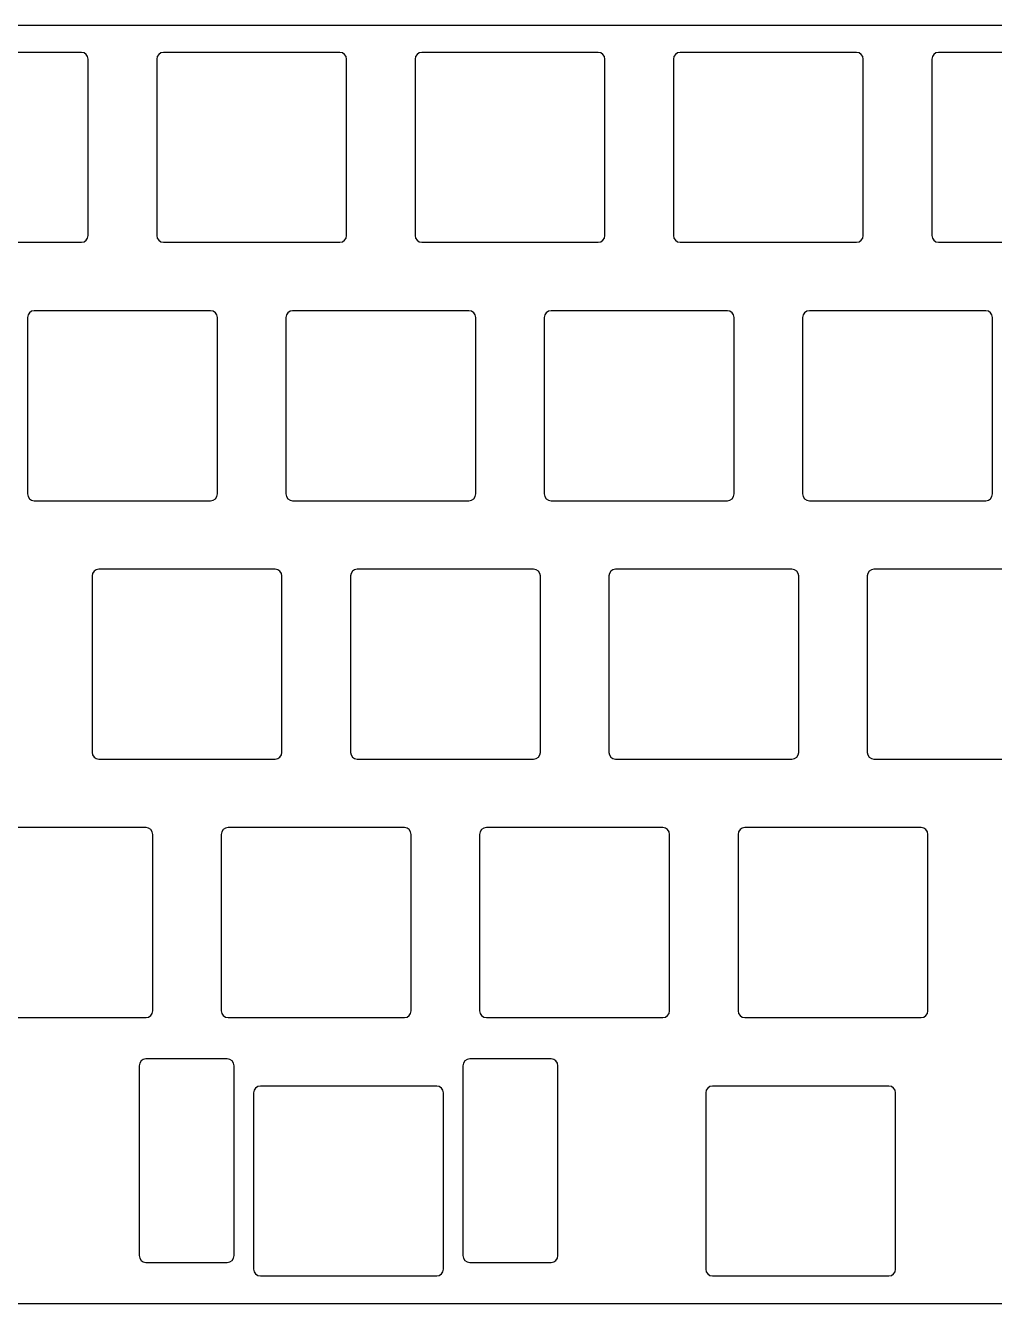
# Model space of a CAD drawing. Header units: millimetres. Extents: x 0 to 285, y -94 to 0.
# Drawn here: x 144.7 to 216.1, y -94.2 to 0 of the extents above; entities that cross this region are included whole.
import ezdxf

# ---------------------------------------------------------------- set-up
doc = ezdxf.new("R2010")
doc.units = ezdxf.units.MM
doc.layers.add('Body', color=7, linetype='CONTINUOUS')

msp = doc.modelspace()

# ---------------------------------------------------------------- linework, layer by layer
at = {"layer": 'Body'}
for p, q in [((283.7, 0), (1, 0)), ((283.7, 0, 1.5), (1, 0, 1.5)), ((283.7, 0), (1, 0)), ((283.7, 0, 1.5), (1, 0, 1.5)), ((148.825, -1.975), (135.825, -1.975)), ((148.825, -1.975, 1.5), (135.825, -1.975, 1.5)), ((148.825, -1.975, 1.5), (135.825, -1.975, 1.5)), ((148.825, -1.975), (135.825, -1.975)), ((148.825, -1.975, 1.5), (148.825, -1.975)), ((148.825, -1.975, 1.5), (148.825, -1.975)), ((149.325, -15.475), (149.325, -2.475)), ((149.325, -15.475, 1.5), (149.325, -2.475, 1.5)), ((149.325, -2.475, 1.5), (149.325, -2.475)), ((149.325, -15.475, 1.5), (149.325, -2.475, 1.5)), ((149.325, -2.475, 1.5), (149.325, -2.475)), ((149.325, -15.475), (149.325, -2.475)), ((154.375, -2.475), (154.375, -15.475)), ((154.375, -2.475, 1.5), (154.375, -15.475, 1.5)), ((154.375, -2.475, 1.5), (154.375, -15.475, 1.5)), ((154.375, -2.475), (154.375, -15.475)), ((154.375, -2.475, 1.5), (154.375, -2.475)), ((154.375, -2.475, 1.5), (154.375, -2.475)), ((167.875, -1.975), (154.875, -1.975)), ((167.875, -1.975, 1.5), (154.875, -1.975, 1.5)), ((154.875, -1.975, 1.5), (154.875, -1.975)), ((167.875, -1.975, 1.5), (154.875, -1.975, 1.5)), ((154.875, -1.975, 1.5), (154.875, -1.975)), ((167.875, -1.975), (154.875, -1.975)), ((167.875, -1.975, 1.5), (167.875, -1.975)), ((167.875, -1.975, 1.5), (167.875, -1.975)), ((168.375, -15.475), (168.375, -2.475)), ((168.375, -15.475, 1.5), (168.375, -2.475, 1.5)), ((168.375, -2.475, 1.5), (168.375, -2.475)), ((168.375, -15.475, 1.5), (168.375, -2.475, 1.5)), ((168.375, -2.475, 1.5), (168.375, -2.475)), ((168.375, -15.475), (168.375, -2.475)), ((173.425, -2.475), (173.425, -15.475)), ((173.425, -2.475, 1.5), (173.425, -15.475, 1.5)), ((173.425, -2.475, 1.5), (173.425, -15.475, 1.5)), ((173.425, -2.475), (173.425, -15.475)), ((173.425, -2.475, 1.5), (173.425, -2.475)), ((173.425, -2.475, 1.5), (173.425, -2.475)), ((186.925, -1.975), (173.925, -1.975)), ((186.925, -1.975, 1.5), (173.925, -1.975, 1.5)), ((173.925, -1.975, 1.5), (173.925, -1.975)), ((186.925, -1.975, 1.5), (173.925, -1.975, 1.5)), ((173.925, -1.975, 1.5), (173.925, -1.975)), ((186.925, -1.975), (173.925, -1.975)), ((186.925, -1.975, 1.5), (186.925, -1.975)), ((186.925, -1.975, 1.5), (186.925, -1.975)), ((187.425, -15.475), (187.425, -2.475)), ((187.425, -15.475, 1.5), (187.425, -2.475, 1.5)), ((187.425, -2.475, 1.5), (187.425, -2.475)), ((187.425, -15.475, 1.5), (187.425, -2.475, 1.5)), ((187.425, -2.475, 1.5), (187.425, -2.475)), ((187.425, -15.475), (187.425, -2.475)), ((192.475, -2.475), (192.475, -15.475)), ((192.475, -2.475, 1.5), (192.475, -15.475, 1.5)), ((192.475, -2.475, 1.5), (192.475, -15.475, 1.5)), ((192.475, -2.475), (192.475, -15.475)), ((192.475, -2.475, 1.5), (192.475, -2.475)), ((192.475, -2.475, 1.5), (192.475, -2.475)), ((205.975, -1.975), (192.975, -1.975)), ((205.975, -1.975, 1.5), (192.975, -1.975, 1.5)), ((192.975, -1.975, 1.5), (192.975, -1.975)), ((205.975, -1.975, 1.5), (192.975, -1.975, 1.5)), ((192.975, -1.975, 1.5), (192.975, -1.975)), ((205.975, -1.975), (192.975, -1.975)), ((205.975, -1.975, 1.5), (205.975, -1.975)), ((205.975, -1.975, 1.5), (205.975, -1.975)), ((206.475, -15.475), (206.475, -2.475)), ((206.475, -15.475, 1.5), (206.475, -2.475, 1.5)), ((206.475, -2.475, 1.5), (206.475, -2.475)), ((206.475, -15.475, 1.5), (206.475, -2.475, 1.5)), ((206.475, -2.475, 1.5), (206.475, -2.475)), ((206.475, -15.475), (206.475, -2.475)), ((211.525, -2.475), (211.525, -15.475)), ((211.525, -2.475, 1.5), (211.525, -15.475, 1.5)), ((211.525, -2.475, 1.5), (211.525, -15.475, 1.5)), ((211.525, -2.475), (211.525, -15.475)), ((211.525, -2.475, 1.5), (211.525, -2.475)), ((211.525, -2.475, 1.5), (211.525, -2.475)), ((225.025, -1.975), (212.025, -1.975)), ((225.025, -1.975, 1.5), (212.025, -1.975, 1.5)), ((212.025, -1.975, 1.5), (212.025, -1.975)), ((225.025, -1.975, 1.5), (212.025, -1.975, 1.5)), ((212.025, -1.975, 1.5), (212.025, -1.975)), ((225.025, -1.975), (212.025, -1.975)), ((135.825, -15.975), (148.825, -15.975)), ((135.825, -15.975, 1.5), (148.825, -15.975, 1.5)), ((135.825, -15.975, 1.5), (148.825, -15.975, 1.5)), ((135.825, -15.975), (148.825, -15.975)), ((148.825, -15.975, 1.5), (148.825, -15.975)), ((148.825, -15.975, 1.5), (148.825, -15.975)), ((149.325, -15.475, 1.5), (149.325, -15.475)), ((149.325, -15.475, 1.5), (149.325, -15.475)), ((154.375, -15.475, 1.5), (154.375, -15.475)), ((154.375, -15.475, 1.5), (154.375, -15.475)), ((154.875, -15.975), (167.875, -15.975)), ((154.875, -15.975, 1.5), (167.875, -15.975, 1.5)), ((154.875, -15.975, 1.5), (154.875, -15.975)), ((154.875, -15.975, 1.5), (167.875, -15.975, 1.5)), ((154.875, -15.975), (167.875, -15.975)), ((154.875, -15.975, 1.5), (154.875, -15.975)), ((167.875, -15.975, 1.5), (167.875, -15.975)), ((167.875, -15.975, 1.5), (167.875, -15.975)), ((168.375, -15.475, 1.5), (168.375, -15.475)), ((168.375, -15.475, 1.5), (168.375, -15.475)), ((173.425, -15.475, 1.5), (173.425, -15.475)), ((173.425, -15.475, 1.5), (173.425, -15.475)), ((173.925, -15.975), (186.925, -15.975)), ((173.925, -15.975, 1.5), (186.925, -15.975, 1.5)), ((173.925, -15.975, 1.5), (173.925, -15.975)), ((173.925, -15.975, 1.5), (186.925, -15.975, 1.5)), ((173.925, -15.975), (186.925, -15.975)), ((173.925, -15.975, 1.5), (173.925, -15.975)), ((186.925, -15.975, 1.5), (186.925, -15.975)), ((186.925, -15.975, 1.5), (186.925, -15.975)), ((187.425, -15.475, 1.5), (187.425, -15.475)), ((187.425, -15.475, 1.5), (187.425, -15.475)), ((192.475, -15.475, 1.5), (192.475, -15.475)), ((192.475, -15.475, 1.5), (192.475, -15.475)), ((192.975, -15.975), (205.975, -15.975)), ((192.975, -15.975, 1.5), (205.975, -15.975, 1.5)), ((192.975, -15.975, 1.5), (192.975, -15.975)), ((192.975, -15.975, 1.5), (205.975, -15.975, 1.5)), ((192.975, -15.975), (205.975, -15.975)), ((192.975, -15.975, 1.5), (192.975, -15.975)), ((205.975, -15.975, 1.5), (205.975, -15.975)), ((205.975, -15.975, 1.5), (205.975, -15.975)), ((206.475, -15.475, 1.5), (206.475, -15.475)), ((206.475, -15.475, 1.5), (206.475, -15.475)), ((211.525, -15.475, 1.5), (211.525, -15.475)), ((211.525, -15.475, 1.5), (211.525, -15.475)), ((212.025, -15.975), (225.025, -15.975)), ((212.025, -15.975, 1.5), (225.025, -15.975, 1.5)), ((212.025, -15.975, 1.5), (212.025, -15.975)), ((212.025, -15.975, 1.5), (225.025, -15.975, 1.5)), ((212.025, -15.975), (225.025, -15.975)), ((212.025, -15.975, 1.5), (212.025, -15.975)), ((144.85, -21.525), (144.85, -34.525)), ((144.85, -21.525, 1.5), (144.85, -34.525, 1.5)), ((144.85, -21.525, 1.5), (144.85, -34.525, 1.5)), ((144.85, -21.525), (144.85, -34.525)), ((144.85, -21.525, 1.5), (144.85, -21.525)), ((144.85, -21.525, 1.5), (144.85, -21.525)), ((158.35, -21.025), (145.35, -21.025)), ((158.35, -21.025, 1.5), (145.35, -21.025, 1.5)), ((145.35, -21.025, 1.5), (145.35, -21.025)), ((158.35, -21.025, 1.5), (145.35, -21.025, 1.5)), ((145.35, -21.025, 1.5), (145.35, -21.025)), ((158.35, -21.025), (145.35, -21.025)), ((158.35, -21.025, 1.5), (158.35, -21.025)), ((158.35, -21.025, 1.5), (158.35, -21.025)), ((158.85, -34.525), (158.85, -21.525)), ((158.85, -34.525, 1.5), (158.85, -21.525, 1.5)), ((158.85, -21.525, 1.5), (158.85, -21.525)), ((158.85, -34.525, 1.5), (158.85, -21.525, 1.5)), ((158.85, -21.525, 1.5), (158.85, -21.525)), ((158.85, -34.525), (158.85, -21.525)), ((163.9, -21.525), (163.9, -34.525)), ((163.9, -21.525, 1.5), (163.9, -34.525, 1.5)), ((163.9, -21.525, 1.5), (163.9, -34.525, 1.5)), ((163.9, -21.525), (163.9, -34.525)), ((163.9, -21.525, 1.5), (163.9, -21.525)), ((163.9, -21.525, 1.5), (163.9, -21.525)), ((177.4, -21.025), (164.4, -21.025)), ((177.4, -21.025, 1.5), (164.4, -21.025, 1.5)), ((164.4, -21.025, 1.5), (164.4, -21.025)), ((177.4, -21.025, 1.5), (164.4, -21.025, 1.5)), ((164.4, -21.025, 1.5), (164.4, -21.025)), ((177.4, -21.025), (164.4, -21.025)), ((177.4, -21.025, 1.5), (177.4, -21.025)), ((177.4, -21.025, 1.5), (177.4, -21.025)), ((177.9, -34.525), (177.9, -21.525)), ((177.9, -34.525, 1.5), (177.9, -21.525, 1.5)), ((177.9, -21.525, 1.5), (177.9, -21.525)), ((177.9, -34.525, 1.5), (177.9, -21.525, 1.5)), ((177.9, -21.525, 1.5), (177.9, -21.525)), ((177.9, -34.525), (177.9, -21.525)), ((182.95, -21.525), (182.95, -34.525)), ((182.95, -21.525, 1.5), (182.95, -34.525, 1.5)), ((182.95, -21.525, 1.5), (182.95, -34.525, 1.5)), ((182.95, -21.525), (182.95, -34.525)), ((182.95, -21.525, 1.5), (182.95, -21.525)), ((182.95, -21.525, 1.5), (182.95, -21.525)), ((196.45, -21.025), (183.45, -21.025)), ((196.45, -21.025, 1.5), (183.45, -21.025, 1.5)), ((183.45, -21.025, 1.5), (183.45, -21.025)), ((196.45, -21.025, 1.5), (183.45, -21.025, 1.5)), ((183.45, -21.025, 1.5), (183.45, -21.025)), ((196.45, -21.025), (183.45, -21.025)), ((196.45, -21.025, 1.5), (196.45, -21.025)), ((196.45, -21.025, 1.5), (196.45, -21.025)), ((196.95, -34.525), (196.95, -21.525)), ((196.95, -34.525, 1.5), (196.95, -21.525, 1.5)), ((196.95, -21.525, 1.5), (196.95, -21.525)), ((196.95, -34.525, 1.5), (196.95, -21.525, 1.5)), ((196.95, -21.525, 1.5), (196.95, -21.525)), ((196.95, -34.525), (196.95, -21.525)), ((202, -21.525), (202, -34.525)), ((202, -21.525, 1.5), (202, -34.525, 1.5)), ((202, -21.525, 1.5), (202, -34.525, 1.5)), ((202, -21.525), (202, -34.525)), ((202, -21.525, 1.5), (202, -21.525)), ((202, -21.525, 1.5), (202, -21.525)), ((215.5, -21.025), (202.5, -21.025)), ((215.5, -21.025, 1.5), (202.5, -21.025, 1.5)), ((202.5, -21.025, 1.5), (202.5, -21.025)), ((215.5, -21.025, 1.5), (202.5, -21.025, 1.5)), ((202.5, -21.025, 1.5), (202.5, -21.025)), ((215.5, -21.025), (202.5, -21.025)), ((215.5, -21.025, 1.5), (215.5, -21.025)), ((215.5, -21.025, 1.5), (215.5, -21.025)), ((216, -34.525), (216, -21.525)), ((216, -34.525, 1.5), (216, -21.525, 1.5)), ((216, -21.525, 1.5), (216, -21.525)), ((216, -34.525, 1.5), (216, -21.525, 1.5)), ((216, -21.525, 1.5), (216, -21.525)), ((216, -34.525), (216, -21.525)), ((144.85, -34.525, 1.5), (144.85, -34.525)), ((144.85, -34.525, 1.5), (144.85, -34.525)), ((158.85, -34.525, 1.5), (158.85, -34.525)), ((158.85, -34.525, 1.5), (158.85, -34.525)), ((163.9, -34.525, 1.5), (163.9, -34.525)), ((163.9, -34.525, 1.5), (163.9, -34.525)), ((177.9, -34.525, 1.5), (177.9, -34.525)), ((177.9, -34.525, 1.5), (177.9, -34.525)), ((182.95, -34.525, 1.5), (182.95, -34.525)), ((182.95, -34.525, 1.5), (182.95, -34.525)), ((196.95, -34.525, 1.5), (196.95, -34.525)), ((196.95, -34.525, 1.5), (196.95, -34.525)), ((202, -34.525, 1.5), (202, -34.525)), ((202, -34.525, 1.5), (202, -34.525)), ((216, -34.525, 1.5), (216, -34.525)), ((216, -34.525, 1.5), (216, -34.525)), ((145.35, -35.025), (158.35, -35.025)), ((145.35, -35.025, 1.5), (158.35, -35.025, 1.5)), ((145.35, -35.025, 1.5), (145.35, -35.025)), ((145.35, -35.025, 1.5), (158.35, -35.025, 1.5)), ((145.35, -35.025), (158.35, -35.025)), ((145.35, -35.025, 1.5), (145.35, -35.025)), ((158.35, -35.025, 1.5), (158.35, -35.025)), ((158.35, -35.025, 1.5), (158.35, -35.025)), ((164.4, -35.025), (177.4, -35.025)), ((164.4, -35.025, 1.5), (177.4, -35.025, 1.5)), ((164.4, -35.025, 1.5), (164.4, -35.025)), ((164.4, -35.025, 1.5), (177.4, -35.025, 1.5)), ((164.4, -35.025), (177.4, -35.025)), ((164.4, -35.025, 1.5), (164.4, -35.025)), ((177.4, -35.025, 1.5), (177.4, -35.025)), ((177.4, -35.025, 1.5), (177.4, -35.025)), ((183.45, -35.025), (196.45, -35.025)), ((183.45, -35.025, 1.5), (196.45, -35.025, 1.5)), ((183.45, -35.025, 1.5), (183.45, -35.025)), ((183.45, -35.025, 1.5), (196.45, -35.025, 1.5)), ((183.45, -35.025), (196.45, -35.025)), ((183.45, -35.025, 1.5), (183.45, -35.025)), ((196.45, -35.025, 1.5), (196.45, -35.025)), ((196.45, -35.025, 1.5), (196.45, -35.025)), ((202.5, -35.025), (215.5, -35.025)), ((202.5, -35.025, 1.5), (215.5, -35.025, 1.5)), ((202.5, -35.025, 1.5), (202.5, -35.025)), ((202.5, -35.025, 1.5), (215.5, -35.025, 1.5)), ((202.5, -35.025), (215.5, -35.025)), ((202.5, -35.025, 1.5), (202.5, -35.025)), ((215.5, -35.025, 1.5), (215.5, -35.025)), ((215.5, -35.025, 1.5), (215.5, -35.025)), ((163.1126, -40.075), (150.1126, -40.075)), ((163.1126, -40.075, 1.5), (150.1126, -40.075, 1.5)), ((150.1126, -40.075, 1.5), (150.1126, -40.075)), ((163.1126, -40.075, 1.5), (150.1126, -40.075, 1.5)), ((150.1126, -40.075, 1.5), (150.1126, -40.075)), ((163.1126, -40.075), (150.1126, -40.075)), ((163.1126, -40.075, 1.5), (163.1126, -40.075)), ((163.1126, -40.075, 1.5), (163.1126, -40.075)), ((182.1626, -40.075), (169.1626, -40.075)), ((182.1626, -40.075, 1.5), (169.1626, -40.075, 1.5)), ((169.1626, -40.075, 1.5), (169.1626, -40.075)), ((182.1626, -40.075, 1.5), (169.1626, -40.075, 1.5)), ((169.1626, -40.075, 1.5), (169.1626, -40.075)), ((182.1626, -40.075), (169.1626, -40.075)), ((182.1626, -40.075, 1.5), (182.1626, -40.075)), ((182.1626, -40.075, 1.5), (182.1626, -40.075)), ((201.2126, -40.075), (188.2126, -40.075)), ((201.2126, -40.075, 1.5), (188.2126, -40.075, 1.5)), ((188.2126, -40.075, 1.5), (188.2126, -40.075)), ((201.2126, -40.075, 1.5), (188.2126, -40.075, 1.5)), ((188.2126, -40.075, 1.5), (188.2126, -40.075)), ((201.2126, -40.075), (188.2126, -40.075)), ((201.2126, -40.075, 1.5), (201.2126, -40.075)), ((201.2126, -40.075, 1.5), (201.2126, -40.075)), ((220.2626, -40.075), (207.2626, -40.075)), ((220.2626, -40.075, 1.5), (207.2626, -40.075, 1.5)), ((207.2626, -40.075, 1.5), (207.2626, -40.075)), ((220.2626, -40.075, 1.5), (207.2626, -40.075, 1.5)), ((207.2626, -40.075, 1.5), (207.2626, -40.075)), ((220.2626, -40.075), (207.2626, -40.075)), ((149.6126, -40.575), (149.6126, -53.575)), ((149.6126, -40.575, 1.5), (149.6126, -53.575, 1.5)), ((149.6126, -40.575, 1.5), (149.6126, -53.575, 1.5)), ((149.6126, -40.575), (149.6126, -53.575)), ((149.6126, -40.575, 1.5), (149.6126, -40.575)), ((149.6126, -40.575, 1.5), (149.6126, -40.575)), ((163.6126, -53.575), (163.6126, -40.575)), ((163.6126, -53.575, 1.5), (163.6126, -40.575, 1.5)), ((163.6126, -40.575, 1.5), (163.6126, -40.575)), ((163.6126, -53.575, 1.5), (163.6126, -40.575, 1.5)), ((163.6126, -40.575, 1.5), (163.6126, -40.575)), ((163.6126, -53.575), (163.6126, -40.575)), ((168.6626, -40.575), (168.6626, -53.575)), ((168.6626, -40.575, 1.5), (168.6626, -53.575, 1.5)), ((168.6626, -40.575, 1.5), (168.6626, -53.575, 1.5)), ((168.6626, -40.575), (168.6626, -53.575)), ((168.6626, -40.575, 1.5), (168.6626, -40.575)), ((168.6626, -40.575, 1.5), (168.6626, -40.575)), ((182.6626, -53.575), (182.6626, -40.575)), ((182.6626, -53.575, 1.5), (182.6626, -40.575, 1.5)), ((182.6626, -40.575, 1.5), (182.6626, -40.575)), ((182.6626, -53.575, 1.5), (182.6626, -40.575, 1.5)), ((182.6626, -40.575, 1.5), (182.6626, -40.575)), ((182.6626, -53.575), (182.6626, -40.575)), ((187.7126, -40.575), (187.7126, -53.575)), ((187.7126, -40.575, 1.5), (187.7126, -53.575, 1.5)), ((187.7126, -40.575, 1.5), (187.7126, -53.575, 1.5)), ((187.7126, -40.575), (187.7126, -53.575)), ((187.7126, -40.575, 1.5), (187.7126, -40.575)), ((187.7126, -40.575, 1.5), (187.7126, -40.575)), ((201.7126, -53.575), (201.7126, -40.575)), ((201.7126, -53.575, 1.5), (201.7126, -40.575, 1.5)), ((201.7126, -40.575, 1.5), (201.7126, -40.575)), ((201.7126, -53.575, 1.5), (201.7126, -40.575, 1.5)), ((201.7126, -40.575, 1.5), (201.7126, -40.575)), ((201.7126, -53.575), (201.7126, -40.575)), ((206.7626, -40.575), (206.7626, -53.575)), ((206.7626, -40.575, 1.5), (206.7626, -53.575, 1.5)), ((206.7626, -40.575, 1.5), (206.7626, -53.575, 1.5)), ((206.7626, -40.575), (206.7626, -53.575)), ((206.7626, -40.575, 1.5), (206.7626, -40.575)), ((206.7626, -40.575, 1.5), (206.7626, -40.575)), ((149.6126, -53.575, 1.5), (149.6126, -53.575)), ((149.6126, -53.575, 1.5), (149.6126, -53.575)), ((163.6126, -53.575, 1.5), (163.6126, -53.575)), ((163.6126, -53.575, 1.5), (163.6126, -53.575)), ((168.6626, -53.575, 1.5), (168.6626, -53.575)), ((168.6626, -53.575, 1.5), (168.6626, -53.575)), ((182.6626, -53.575, 1.5), (182.6626, -53.575)), ((182.6626, -53.575, 1.5), (182.6626, -53.575)), ((187.7126, -53.575, 1.5), (187.7126, -53.575)), ((187.7126, -53.575, 1.5), (187.7126, -53.575)), ((201.7126, -53.575, 1.5), (201.7126, -53.575)), ((201.7126, -53.575, 1.5), (201.7126, -53.575)), ((206.7626, -53.575, 1.5), (206.7626, -53.575)), ((206.7626, -53.575, 1.5), (206.7626, -53.575)), ((150.1126, -54.075), (163.1126, -54.075)), ((150.1126, -54.075, 1.5), (163.1126, -54.075, 1.5)), ((150.1126, -54.075, 1.5), (150.1126, -54.075)), ((150.1126, -54.075, 1.5), (163.1126, -54.075, 1.5)), ((150.1126, -54.075), (163.1126, -54.075)), ((150.1126, -54.075, 1.5), (150.1126, -54.075)), ((163.1126, -54.075, 1.5), (163.1126, -54.075)), ((163.1126, -54.075, 1.5), (163.1126, -54.075)), ((169.1626, -54.075), (182.1626, -54.075)), ((169.1626, -54.075, 1.5), (182.1626, -54.075, 1.5)), ((169.1626, -54.075, 1.5), (169.1626, -54.075)), ((169.1626, -54.075, 1.5), (182.1626, -54.075, 1.5)), ((169.1626, -54.075), (182.1626, -54.075)), ((169.1626, -54.075, 1.5), (169.1626, -54.075)), ((182.1626, -54.075, 1.5), (182.1626, -54.075)), ((182.1626, -54.075, 1.5), (182.1626, -54.075)), ((188.2126, -54.075), (201.2126, -54.075)), ((188.2126, -54.075, 1.5), (201.2126, -54.075, 1.5)), ((188.2126, -54.075, 1.5), (188.2126, -54.075)), ((188.2126, -54.075, 1.5), (201.2126, -54.075, 1.5)), ((188.2126, -54.075), (201.2126, -54.075)), ((188.2126, -54.075, 1.5), (188.2126, -54.075)), ((201.2126, -54.075, 1.5), (201.2126, -54.075)), ((201.2126, -54.075, 1.5), (201.2126, -54.075)), ((207.2626, -54.075), (220.2626, -54.075)), ((207.2626, -54.075, 1.5), (220.2626, -54.075, 1.5)), ((207.2626, -54.075, 1.5), (207.2626, -54.075)), ((207.2626, -54.075, 1.5), (220.2626, -54.075, 1.5)), ((207.2626, -54.075), (220.2626, -54.075)), ((207.2626, -54.075, 1.5), (207.2626, -54.075)), ((153.5876, -59.125), (140.5876, -59.125)), ((153.5876, -59.125, 1.5), (140.5876, -59.125, 1.5)), ((153.5876, -59.125, 1.5), (140.5876, -59.125, 1.5)), ((153.5876, -59.125), (140.5876, -59.125)), ((153.5876, -59.125, 1.5), (153.5876, -59.125)), ((153.5876, -59.125, 1.5), (153.5876, -59.125)), ((172.6376, -59.125), (159.6376, -59.125)), ((172.6376, -59.125, 1.5), (159.6376, -59.125, 1.5)), ((159.6376, -59.125, 1.5), (159.6376, -59.125)), ((172.6376, -59.125, 1.5), (159.6376, -59.125, 1.5)), ((159.6376, -59.125, 1.5), (159.6376, -59.125)), ((172.6376, -59.125), (159.6376, -59.125)), ((172.6376, -59.125, 1.5), (172.6376, -59.125)), ((172.6376, -59.125, 1.5), (172.6376, -59.125)), ((191.6876, -59.125), (178.6876, -59.125)), ((191.6876, -59.125, 1.5), (178.6876, -59.125, 1.5)), ((178.6876, -59.125, 1.5), (178.6876, -59.125)), ((191.6876, -59.125, 1.5), (178.6876, -59.125, 1.5)), ((178.6876, -59.125, 1.5), (178.6876, -59.125)), ((191.6876, -59.125), (178.6876, -59.125)), ((191.6876, -59.125, 1.5), (191.6876, -59.125)), ((191.6876, -59.125, 1.5), (191.6876, -59.125)), ((210.7376, -59.125), (197.7376, -59.125)), ((210.7376, -59.125, 1.5), (197.7376, -59.125, 1.5)), ((197.7376, -59.125, 1.5), (197.7376, -59.125)), ((210.7376, -59.125, 1.5), (197.7376, -59.125, 1.5)), ((197.7376, -59.125, 1.5), (197.7376, -59.125)), ((210.7376, -59.125), (197.7376, -59.125)), ((210.7376, -59.125, 1.5), (210.7376, -59.125)), ((210.7376, -59.125, 1.5), (210.7376, -59.125)), ((154.0876, -72.625), (154.0876, -59.625)), ((154.0876, -72.625, 1.5), (154.0876, -59.625, 1.5)), ((154.0876, -59.625, 1.5), (154.0876, -59.625)), ((154.0876, -72.625, 1.5), (154.0876, -59.625, 1.5)), ((154.0876, -59.625, 1.5), (154.0876, -59.625)), ((154.0876, -72.625), (154.0876, -59.625)), ((159.1376, -59.625), (159.1376, -72.625)), ((159.1376, -59.625, 1.5), (159.1376, -72.625, 1.5)), ((159.1376, -59.625, 1.5), (159.1376, -72.625, 1.5)), ((159.1376, -59.625), (159.1376, -72.625)), ((159.1376, -59.625, 1.5), (159.1376, -59.625)), ((159.1376, -59.625, 1.5), (159.1376, -59.625)), ((173.1376, -72.625), (173.1376, -59.625)), ((173.1376, -72.625, 1.5), (173.1376, -59.625, 1.5)), ((173.1376, -59.625, 1.5), (173.1376, -59.625)), ((173.1376, -72.625, 1.5), (173.1376, -59.625, 1.5)), ((173.1376, -59.625, 1.5), (173.1376, -59.625)), ((173.1376, -72.625), (173.1376, -59.625)), ((178.1876, -59.625), (178.1876, -72.625)), ((178.1876, -59.625, 1.5), (178.1876, -72.625, 1.5)), ((178.1876, -59.625, 1.5), (178.1876, -72.625, 1.5)), ((178.1876, -59.625), (178.1876, -72.625)), ((178.1876, -59.625, 1.5), (178.1876, -59.625)), ((178.1876, -59.625, 1.5), (178.1876, -59.625)), ((192.1876, -72.625), (192.1876, -59.625)), ((192.1876, -72.625, 1.5), (192.1876, -59.625, 1.5)), ((192.1876, -59.625, 1.5), (192.1876, -59.625)), ((192.1876, -72.625, 1.5), (192.1876, -59.625, 1.5)), ((192.1876, -59.625, 1.5), (192.1876, -59.625)), ((192.1876, -72.625), (192.1876, -59.625)), ((197.2376, -59.625), (197.2376, -72.625)), ((197.2376, -59.625, 1.5), (197.2376, -72.625, 1.5)), ((197.2376, -59.625, 1.5), (197.2376, -72.625, 1.5)), ((197.2376, -59.625), (197.2376, -72.625)), ((197.2376, -59.625, 1.5), (197.2376, -59.625)), ((197.2376, -59.625, 1.5), (197.2376, -59.625)), ((211.2376, -72.625), (211.2376, -59.625)), ((211.2376, -72.625, 1.5), (211.2376, -59.625, 1.5)), ((211.2376, -59.625, 1.5), (211.2376, -59.625)), ((211.2376, -72.625, 1.5), (211.2376, -59.625, 1.5)), ((211.2376, -59.625, 1.5), (211.2376, -59.625)), ((211.2376, -72.625), (211.2376, -59.625)), ((140.5876, -73.125), (153.5876, -73.125)), ((140.5876, -73.125, 1.5), (153.5876, -73.125, 1.5)), ((140.5876, -73.125, 1.5), (153.5876, -73.125, 1.5)), ((140.5876, -73.125), (153.5876, -73.125)), ((153.5876, -73.125, 1.5), (153.5876, -73.125)), ((153.5876, -73.125, 1.5), (153.5876, -73.125)), ((154.0876, -72.625, 1.5), (154.0876, -72.625)), ((154.0876, -72.625, 1.5), (154.0876, -72.625)), ((159.1376, -72.625, 1.5), (159.1376, -72.625)), ((159.1376, -72.625, 1.5), (159.1376, -72.625)), ((159.6376, -73.125), (172.6376, -73.125)), ((159.6376, -73.125, 1.5), (172.6376, -73.125, 1.5)), ((159.6376, -73.125, 1.5), (159.6376, -73.125)), ((159.6376, -73.125, 1.5), (172.6376, -73.125, 1.5)), ((159.6376, -73.125), (172.6376, -73.125)), ((159.6376, -73.125, 1.5), (159.6376, -73.125)), ((172.6376, -73.125, 1.5), (172.6376, -73.125)), ((172.6376, -73.125, 1.5), (172.6376, -73.125)), ((173.1376, -72.625, 1.5), (173.1376, -72.625)), ((173.1376, -72.625, 1.5), (173.1376, -72.625)), ((178.1876, -72.625, 1.5), (178.1876, -72.625)), ((178.1876, -72.625, 1.5), (178.1876, -72.625)), ((178.6876, -73.125), (191.6876, -73.125)), ((178.6876, -73.125, 1.5), (191.6876, -73.125, 1.5)), ((178.6876, -73.125, 1.5), (178.6876, -73.125)), ((178.6876, -73.125, 1.5), (191.6876, -73.125, 1.5)), ((178.6876, -73.125), (191.6876, -73.125)), ((178.6876, -73.125, 1.5), (178.6876, -73.125)), ((191.6876, -73.125, 1.5), (191.6876, -73.125)), ((191.6876, -73.125, 1.5), (191.6876, -73.125)), ((192.1876, -72.625, 1.5), (192.1876, -72.625)), ((192.1876, -72.625, 1.5), (192.1876, -72.625)), ((197.2376, -72.625, 1.5), (197.2376, -72.625)), ((197.2376, -72.625, 1.5), (197.2376, -72.625)), ((197.7376, -73.125), (210.7376, -73.125)), ((197.7376, -73.125, 1.5), (210.7376, -73.125, 1.5)), ((197.7376, -73.125, 1.5), (197.7376, -73.125)), ((197.7376, -73.125, 1.5), (210.7376, -73.125, 1.5)), ((197.7376, -73.125), (210.7376, -73.125)), ((197.7376, -73.125, 1.5), (197.7376, -73.125)), ((210.7376, -73.125, 1.5), (210.7376, -73.125)), ((210.7376, -73.125, 1.5), (210.7376, -73.125)), ((211.2376, -72.625, 1.5), (211.2376, -72.625)), ((211.2376, -72.625, 1.5), (211.2376, -72.625)), ((159.5808, -76.175), (153.5808, -76.175)), ((159.5808, -76.175, 1.5), (153.5808, -76.175, 1.5)), ((153.5808, -76.175, 1.5), (153.5808, -76.175)), ((159.5808, -76.175, 1.5), (153.5808, -76.175, 1.5)), ((153.5808, -76.175, 1.5), (153.5808, -76.175)), ((159.5808, -76.175), (153.5808, -76.175)), ((159.5808, -76.175, 1.5), (159.5808, -76.175)), ((159.5808, -76.175, 1.5), (159.5808, -76.175)), ((183.4568, -76.175), (177.4568, -76.175)), ((183.4568, -76.175, 1.5), (177.4568, -76.175, 1.5)), ((177.4568, -76.175, 1.5), (177.4568, -76.175)), ((183.4568, -76.175, 1.5), (177.4568, -76.175, 1.5)), ((177.4568, -76.175, 1.5), (177.4568, -76.175)), ((183.4568, -76.175), (177.4568, -76.175)), ((183.4568, -76.175, 1.5), (183.4568, -76.175)), ((183.4568, -76.175, 1.5), (183.4568, -76.175)), ((153.0808, -76.675), (153.0808, -90.675)), ((153.0808, -76.675, 1.5), (153.0808, -90.675, 1.5)), ((153.0808, -76.675, 1.5), (153.0808, -90.675, 1.5)), ((153.0808, -76.675), (153.0808, -90.675)), ((153.0808, -76.675, 1.5), (153.0808, -76.675)), ((153.0808, -76.675, 1.5), (153.0808, -76.675)), ((160.0808, -90.675), (160.0808, -76.675)), ((160.0808, -90.675, 1.5), (160.0808, -76.675, 1.5)), ((160.0808, -76.675, 1.5), (160.0808, -76.675)), ((160.0808, -90.675, 1.5), (160.0808, -76.675, 1.5)), ((160.0808, -76.675, 1.5), (160.0808, -76.675)), ((160.0808, -90.675), (160.0808, -76.675)), ((176.9568, -76.675), (176.9568, -90.675)), ((176.9568, -76.675, 1.5), (176.9568, -90.675, 1.5)), ((176.9568, -76.675, 1.5), (176.9568, -90.675, 1.5)), ((176.9568, -76.675), (176.9568, -90.675)), ((176.9568, -76.675, 1.5), (176.9568, -76.675)), ((176.9568, -76.675, 1.5), (176.9568, -76.675)), ((183.9568, -90.675), (183.9568, -76.675)), ((183.9568, -90.675, 1.5), (183.9568, -76.675, 1.5)), ((183.9568, -76.675, 1.5), (183.9568, -76.675)), ((183.9568, -90.675, 1.5), (183.9568, -76.675, 1.5)), ((183.9568, -76.675, 1.5), (183.9568, -76.675)), ((183.9568, -90.675), (183.9568, -76.675)), ((175.0188, -78.175), (162.0188, -78.175)), ((175.0188, -78.175, 1.5), (162.0188, -78.175, 1.5)), ((162.0188, -78.175, 1.5), (162.0188, -78.175)), ((175.0188, -78.175, 1.5), (162.0188, -78.175, 1.5)), ((162.0188, -78.175, 1.5), (162.0188, -78.175)), ((175.0188, -78.175), (162.0188, -78.175)), ((175.0188, -78.175, 1.5), (175.0188, -78.175)), ((175.0188, -78.175, 1.5), (175.0188, -78.175)), ((208.3563, -78.175), (195.3563, -78.175)), ((208.3563, -78.175, 1.5), (195.3563, -78.175, 1.5)), ((195.3563, -78.175, 1.5), (195.3563, -78.175)), ((208.3563, -78.175, 1.5), (195.3563, -78.175, 1.5)), ((195.3563, -78.175, 1.5), (195.3563, -78.175)), ((208.3563, -78.175), (195.3563, -78.175)), ((208.3563, -78.175, 1.5), (208.3563, -78.175)), ((208.3563, -78.175, 1.5), (208.3563, -78.175)), ((161.5188, -78.675), (161.5188, -91.675)), ((161.5188, -78.675, 1.5), (161.5188, -91.675, 1.5)), ((161.5188, -78.675, 1.5), (161.5188, -91.675, 1.5)), ((161.5188, -78.675), (161.5188, -91.675)), ((161.5188, -78.675, 1.5), (161.5188, -78.675)), ((161.5188, -78.675, 1.5), (161.5188, -78.675)), ((175.5188, -91.675), (175.5188, -78.675)), ((175.5188, -91.675, 1.5), (175.5188, -78.675, 1.5)), ((175.5188, -78.675, 1.5), (175.5188, -78.675)), ((175.5188, -91.675, 1.5), (175.5188, -78.675, 1.5)), ((175.5188, -78.675, 1.5), (175.5188, -78.675)), ((175.5188, -91.675), (175.5188, -78.675)), ((194.8563, -78.675), (194.8563, -91.675)), ((194.8563, -78.675, 1.5), (194.8563, -91.675, 1.5)), ((194.8563, -78.675, 1.5), (194.8563, -91.675, 1.5)), ((194.8563, -78.675), (194.8563, -91.675)), ((194.8563, -78.675, 1.5), (194.8563, -78.675)), ((194.8563, -78.675, 1.5), (194.8563, -78.675)), ((208.8563, -91.675), (208.8563, -78.675)), ((208.8563, -91.675, 1.5), (208.8563, -78.675, 1.5)), ((208.8563, -78.675, 1.5), (208.8563, -78.675)), ((208.8563, -91.675, 1.5), (208.8563, -78.675, 1.5)), ((208.8563, -78.675, 1.5), (208.8563, -78.675)), ((208.8563, -91.675), (208.8563, -78.675)), ((153.0808, -90.675, 1.5), (153.0808, -90.675)), ((153.0808, -90.675, 1.5), (153.0808, -90.675)), ((153.5808, -91.175), (159.5808, -91.175)), ((153.5808, -91.175, 1.5), (159.5808, -91.175, 1.5)), ((153.5808, -91.175, 1.5), (153.5808, -91.175)), ((153.5808, -91.175, 1.5), (159.5808, -91.175, 1.5)), ((153.5808, -91.175), (159.5808, -91.175)), ((153.5808, -91.175, 1.5), (153.5808, -91.175)), ((159.5808, -91.175, 1.5), (159.5808, -91.175)), ((159.5808, -91.175, 1.5), (159.5808, -91.175)), ((160.0808, -90.675, 1.5), (160.0808, -90.675)), ((160.0808, -90.675, 1.5), (160.0808, -90.675)), ((176.9568, -90.675, 1.5), (176.9568, -90.675)), ((176.9568, -90.675, 1.5), (176.9568, -90.675)), ((177.4568, -91.175), (183.4568, -91.175)), ((177.4568, -91.175, 1.5), (183.4568, -91.175, 1.5)), ((177.4568, -91.175, 1.5), (177.4568, -91.175)), ((177.4568, -91.175, 1.5), (183.4568, -91.175, 1.5)), ((177.4568, -91.175), (183.4568, -91.175)), ((177.4568, -91.175, 1.5), (177.4568, -91.175)), ((183.4568, -91.175, 1.5), (183.4568, -91.175)), ((183.4568, -91.175, 1.5), (183.4568, -91.175)), ((183.9568, -90.675, 1.5), (183.9568, -90.675)), ((183.9568, -90.675, 1.5), (183.9568, -90.675)), ((161.5188, -91.675, 1.5), (161.5188, -91.675)), ((161.5188, -91.675, 1.5), (161.5188, -91.675)), ((162.0188, -92.175), (175.0188, -92.175)), ((162.0188, -92.175, 1.5), (175.0188, -92.175, 1.5)), ((162.0188, -92.175, 1.5), (162.0188, -92.175)), ((162.0188, -92.175, 1.5), (175.0188, -92.175, 1.5)), ((162.0188, -92.175), (175.0188, -92.175)), ((162.0188, -92.175, 1.5), (162.0188, -92.175)), ((175.0188, -92.175, 1.5), (175.0188, -92.175)), ((175.0188, -92.175, 1.5), (175.0188, -92.175)), ((175.5188, -91.675, 1.5), (175.5188, -91.675)), ((175.5188, -91.675, 1.5), (175.5188, -91.675)), ((194.8563, -91.675, 1.5), (194.8563, -91.675)), ((194.8563, -91.675, 1.5), (194.8563, -91.675)), ((195.3563, -92.175), (208.3563, -92.175)), ((195.3563, -92.175, 1.5), (208.3563, -92.175, 1.5)), ((195.3563, -92.175, 1.5), (195.3563, -92.175)), ((195.3563, -92.175, 1.5), (208.3563, -92.175, 1.5)), ((195.3563, -92.175), (208.3563, -92.175)), ((195.3563, -92.175, 1.5), (195.3563, -92.175)), ((208.3563, -92.175, 1.5), (208.3563, -92.175)), ((208.3563, -92.175, 1.5), (208.3563, -92.175)), ((208.8563, -91.675, 1.5), (208.8563, -91.675)), ((208.8563, -91.675, 1.5), (208.8563, -91.675)), ((1, -94.2), (283.7, -94.2)), ((1, -94.2, 1.5), (283.7, -94.2, 1.5)), ((1, -94.2), (283.7, -94.2)), ((1, -94.2, 1.5), (283.7, -94.2, 1.5))]:
    msp.add_line(p, q, dxfattribs=at)
for centre, start, end in [((148.825, -2.475), 0, 90), ((148.825, -2.475, 1.5), 0, 90), ((148.825, -2.475, 1.5), 0, 90), ((148.825, -2.475), 0, 90), ((154.875, -2.475), 90, 180), ((154.875, -2.475, 1.5), 90, 180), ((154.875, -2.475, 1.5), 90, 180), ((154.875, -2.475), 90, 180), ((167.875, -2.475), 0, 90), ((167.875, -2.475, 1.5), 0, 90), ((167.875, -2.475, 1.5), 0, 90), ((167.875, -2.475), 0, 90), ((173.925, -2.475), 90, 180), ((173.925, -2.475, 1.5), 90, -180), ((173.925, -2.475, 1.5), 90, -180), ((173.925, -2.475), 90, 180), ((186.925, -2.475), 0, 90), ((186.925, -2.475, 1.5), 0, 90), ((186.925, -2.475, 1.5), 0, 90), ((186.925, -2.475), 0, 90), ((192.975, -2.475), 90, 180), ((192.975, -2.475, 1.5), 90, -180), ((192.975, -2.475, 1.5), 90, -180), ((192.975, -2.475), 90, 180), ((205.975, -2.475), 0, 90), ((205.975, -2.475, 1.5), 0, 90), ((205.975, -2.475, 1.5), 0, 90), ((205.975, -2.475), 0, 90), ((212.025, -2.475), 90, 180), ((212.025, -2.475, 1.5), 90, 180), ((212.025, -2.475, 1.5), 90, 180), ((212.025, -2.475), 90, 180), ((148.825, -15.475), -90, 0), ((148.825, -15.475, 1.5), -90, 0), ((148.825, -15.475, 1.5), -90, 0), ((148.825, -15.475), -90, 0), ((154.875, -15.475), 180, -90), ((154.875, -15.475, 1.5), 180, -90), ((154.875, -15.475, 1.5), 180, -90), ((154.875, -15.475), 180, -90), ((167.875, -15.475), -90, 0), ((167.875, -15.475, 1.5), -90, 0), ((167.875, -15.475, 1.5), -90, 0), ((167.875, -15.475), -90, 0), ((173.925, -15.475), 180, -90), ((173.925, -15.475, 1.5), 180, -90), ((173.925, -15.475, 1.5), 180, -90), ((173.925, -15.475), 180, -90), ((186.925, -15.475), -90, 0), ((186.925, -15.475, 1.5), -90, 0), ((186.925, -15.475, 1.5), -90, 0), ((186.925, -15.475), -90, 0), ((192.975, -15.475), 180, -90), ((192.975, -15.475, 1.5), 180, -90), ((192.975, -15.475, 1.5), 180, -90), ((192.975, -15.475), 180, -90), ((205.975, -15.475), -90, 0), ((205.975, -15.475, 1.5), -90, 0), ((205.975, -15.475, 1.5), -90, 0), ((205.975, -15.475), -90, 0), ((212.025, -15.475), 180, -90), ((212.025, -15.475, 1.5), 180, -90), ((212.025, -15.475, 1.5), 180, -90), ((212.025, -15.475), 180, -90), ((145.35, -21.525), 90, 180), ((145.35, -21.525, 1.5), 90, 180), ((145.35, -21.525, 1.5), 90, 180), ((145.35, -21.525), 90, 180), ((158.35, -21.525), 0, 90), ((158.35, -21.525, 1.5), 0, 90), ((158.35, -21.525, 1.5), 0, 90), ((158.35, -21.525), 0, 90), ((164.4, -21.525), 90, 180), ((164.4, -21.525, 1.5), 90, 180), ((164.4, -21.525, 1.5), 90, 180), ((164.4, -21.525), 90, 180), ((177.4, -21.525), 0, 90), ((177.4, -21.525, 1.5), 0, 90), ((177.4, -21.525, 1.5), 0, 90), ((177.4, -21.525), 0, 90), ((183.45, -21.525), 90, 180), ((183.45, -21.525, 1.5), 90, 180), ((183.45, -21.525, 1.5), 90, 180), ((183.45, -21.525), 90, 180), ((196.45, -21.525), 0, 90), ((196.45, -21.525, 1.5), 0, 90), ((196.45, -21.525, 1.5), 0, 90), ((196.45, -21.525), 0, 90), ((202.5, -21.525), 90, 180), ((202.5, -21.525, 1.5), 90, 180), ((202.5, -21.525, 1.5), 90, 180), ((202.5, -21.525), 90, 180), ((215.5, -21.525), 0, 90), ((215.5, -21.525, 1.5), 0, 90), ((215.5, -21.525, 1.5), 0, 90), ((215.5, -21.525), 0, 90), ((145.35, -34.525), 180, -90), ((145.35, -34.525, 1.5), 180, -90), ((145.35, -34.525, 1.5), 180, -90), ((145.35, -34.525), 180, -90), ((158.35, -34.525), -90, 0), ((158.35, -34.525, 1.5), -90, 0), ((158.35, -34.525, 1.5), -90, 0), ((158.35, -34.525), -90, 0), ((164.4, -34.525), 180, -90), ((164.4, -34.525, 1.5), 180, -90), ((164.4, -34.525, 1.5), 180, -90), ((164.4, -34.525), 180, -90), ((177.4, -34.525), -90, 0), ((177.4, -34.525, 1.5), -90, 0), ((177.4, -34.525, 1.5), -90, 0), ((177.4, -34.525), -90, 0), ((183.45, -34.525), 180, -90), ((183.45, -34.525, 1.5), 180, -90), ((183.45, -34.525, 1.5), 180, -90), ((183.45, -34.525), 180, -90), ((196.45, -34.525), -90, 0), ((196.45, -34.525, 1.5), -90, 0), ((196.45, -34.525, 1.5), -90, 0), ((196.45, -34.525), -90, 0), ((202.5, -34.525), 180, -90), ((202.5, -34.525, 1.5), 180, -90), ((202.5, -34.525, 1.5), 180, -90), ((202.5, -34.525), 180, -90), ((215.5, -34.525), -90, 0), ((215.5, -34.525, 1.5), -90, 0), ((215.5, -34.525, 1.5), -90, 0), ((215.5, -34.525), -90, 0), ((150.1126, -40.575), 90, 180), ((150.1126, -40.575, 1.5), 90, 180), ((150.1126, -40.575, 1.5), 90, 180), ((150.1126, -40.575), 90, 180), ((163.1126, -40.575), 0, 90), ((163.1126, -40.575, 1.5), 0, 90), ((163.1126, -40.575, 1.5), 0, 90), ((163.1126, -40.575), 0, 90), ((169.1626, -40.575), 90, 180), ((169.1626, -40.575, 1.5), 90, 180), ((169.1626, -40.575, 1.5), 90, 180), ((169.1626, -40.575), 90, 180), ((182.1626, -40.575), 0, 90), ((182.1626, -40.575, 1.5), 0, 90), ((182.1626, -40.575, 1.5), 0, 90), ((182.1626, -40.575), 0, 90), ((188.2126, -40.575), 90, 180), ((188.2126, -40.575, 1.5), 90, 180), ((188.2126, -40.575, 1.5), 90, 180), ((188.2126, -40.575), 90, 180), ((201.2126, -40.575), 0, 90), ((201.2126, -40.575, 1.5), 0, 90), ((201.2126, -40.575, 1.5), 0, 90), ((201.2126, -40.575), 0, 90), ((207.2626, -40.575), 90, 180), ((207.2626, -40.575, 1.5), 90, 180), ((207.2626, -40.575, 1.5), 90, 180), ((207.2626, -40.575), 90, 180), ((150.1126, -53.575), 180, -90), ((150.1126, -53.575, 1.5), 180, -90), ((150.1126, -53.575, 1.5), 180, -90), ((150.1126, -53.575), 180, -90), ((163.1126, -53.575), -90, 0), ((163.1126, -53.575, 1.5), -90, 0), ((163.1126, -53.575, 1.5), -90, 0), ((163.1126, -53.575), -90, 0), ((169.1626, -53.575), 180, -90), ((169.1626, -53.575, 1.5), 180, -90), ((169.1626, -53.575, 1.5), 180, -90), ((169.1626, -53.575), 180, -90), ((182.1626, -53.575), -90, 0), ((182.1626, -53.575, 1.5), -90, 0), ((182.1626, -53.575, 1.5), -90, 0), ((182.1626, -53.575), -90, 0), ((188.2126, -53.575), 180, -90), ((188.2126, -53.575, 1.5), 180, -90), ((188.2126, -53.575, 1.5), 180, -90), ((188.2126, -53.575), 180, -90), ((201.2126, -53.575), -90, 0), ((201.2126, -53.575, 1.5), -90, 0), ((201.2126, -53.575, 1.5), -90, 0), ((201.2126, -53.575), -90, 0), ((207.2626, -53.575), 180, -90), ((207.2626, -53.575, 1.5), 180, -90), ((207.2626, -53.575, 1.5), 180, -90), ((207.2626, -53.575), 180, -90), ((153.5876, -59.625), 0, 90), ((153.5876, -59.625, 1.5), 0, 90), ((153.5876, -59.625, 1.5), 0, 90), ((153.5876, -59.625), 0, 90), ((159.6376, -59.625), 90, 180), ((159.6376, -59.625, 1.5), 90, 180), ((159.6376, -59.625, 1.5), 90, 180), ((159.6376, -59.625), 90, 180), ((172.6376, -59.625), 0, 90), ((172.6376, -59.625, 1.5), 0, 90), ((172.6376, -59.625, 1.5), 0, 90), ((172.6376, -59.625), 0, 90), ((178.6876, -59.625), 90, 180), ((178.6876, -59.625, 1.5), 90, 180), ((178.6876, -59.625, 1.5), 90, 180), ((178.6876, -59.625), 90, 180), ((191.6876, -59.625), 0, 90), ((191.6876, -59.625, 1.5), 0, 90), ((191.6876, -59.625, 1.5), 0, 90), ((191.6876, -59.625), 0, 90), ((197.7376, -59.625), 90, 180), ((197.7376, -59.625, 1.5), 90, 180), ((197.7376, -59.625, 1.5), 90, 180), ((197.7376, -59.625), 90, 180), ((210.7376, -59.625), 0, 90), ((210.7376, -59.625, 1.5), 0, 90), ((210.7376, -59.625, 1.5), 0, 90), ((210.7376, -59.625), 0, 90), ((153.5876, -72.625), -90, 0), ((153.5876, -72.625, 1.5), -90, 0), ((153.5876, -72.625, 1.5), -90, 0), ((153.5876, -72.625), -90, 0), ((159.6376, -72.625), 180, -90), ((159.6376, -72.625, 1.5), 180, -90), ((159.6376, -72.625, 1.5), 180, -90), ((159.6376, -72.625), 180, -90), ((172.6376, -72.625), -90, 0), ((172.6376, -72.625, 1.5), -90, 0), ((172.6376, -72.625, 1.5), -90, 0), ((172.6376, -72.625), -90, 0), ((178.6876, -72.625), 180, -90), ((178.6876, -72.625, 1.5), 180, -90), ((178.6876, -72.625, 1.5), 180, -90), ((178.6876, -72.625), 180, -90), ((191.6876, -72.625), -90, 0), ((191.6876, -72.625, 1.5), -90, 0), ((191.6876, -72.625, 1.5), -90, 0), ((191.6876, -72.625), -90, 0), ((197.7376, -72.625), 180, -90), ((197.7376, -72.625, 1.5), 180, -90), ((197.7376, -72.625, 1.5), 180, -90), ((197.7376, -72.625), 180, -90), ((210.7376, -72.625), -90, 0), ((210.7376, -72.625, 1.5), -90, 0), ((210.7376, -72.625, 1.5), -90, 0), ((210.7376, -72.625), -90, 0), ((153.5808, -76.675), 90, 180), ((153.5808, -76.675, 1.5), 90, 180), ((153.5808, -76.675, 1.5), 90, 180), ((153.5808, -76.675), 90, 180), ((159.5808, -76.675), 0, 90), ((159.5808, -76.675, 1.5), 0, 90), ((159.5808, -76.675, 1.5), 0, 90), ((159.5808, -76.675), 0, 90), ((177.4568, -76.675), 90, 180), ((177.4568, -76.675, 1.5), 90, 180), ((177.4568, -76.675, 1.5), 90, 180), ((177.4568, -76.675), 90, 180), ((183.4568, -76.675), 0, 90), ((183.4568, -76.675, 1.5), 0, 90), ((183.4568, -76.675, 1.5), 0, 90), ((183.4568, -76.675), 0, 90), ((162.0188, -78.675), 90, 180), ((162.0188, -78.675, 1.5), 90, 180), ((162.0188, -78.675, 1.5), 90, 180), ((162.0188, -78.675), 90, 180), ((175.0188, -78.675), 0, 90), ((175.0188, -78.675, 1.5), 0, 90), ((175.0188, -78.675, 1.5), 0, 90), ((175.0188, -78.675), 0, 90), ((195.3563, -78.675), 90, 180), ((195.3563, -78.675, 1.5), 90, 180), ((195.3563, -78.675, 1.5), 90, 180), ((195.3563, -78.675), 90, 180), ((208.3563, -78.675), 0, 90), ((208.3563, -78.675, 1.5), 0, 90), ((208.3563, -78.675, 1.5), 0, 90), ((208.3563, -78.675), 0, 90), ((153.5808, -90.675), 180, -90), ((153.5808, -90.675, 1.5), 180, -90), ((153.5808, -90.675, 1.5), 180, -90), ((153.5808, -90.675), 180, -90), ((159.5808, -90.675), -90, 0), ((159.5808, -90.675, 1.5), -90, 0), ((159.5808, -90.675, 1.5), -90, 0), ((159.5808, -90.675), -90, 0), ((177.4568, -90.675), 180, -90), ((177.4568, -90.675, 1.5), 180, -90), ((177.4568, -90.675, 1.5), 180, -90), ((177.4568, -90.675), 180, -90), ((183.4568, -90.675), -90, 0), ((183.4568, -90.675, 1.5), -90, 0), ((183.4568, -90.675, 1.5), -90, 0), ((183.4568, -90.675), -90, 0), ((162.0188, -91.675), 180, -90), ((162.0188, -91.675, 1.5), 180, -90), ((162.0188, -91.675, 1.5), 180, -90), ((162.0188, -91.675), 180, -90), ((175.0188, -91.675), -90, 0), ((175.0188, -91.675, 1.5), -90, 0), ((175.0188, -91.675, 1.5), -90, 0), ((175.0188, -91.675), -90, 0), ((195.3563, -91.675), 180, -90), ((195.3563, -91.675, 1.5), 180, -90), ((195.3563, -91.675, 1.5), 180, -90), ((195.3563, -91.675), 180, -90), ((208.3563, -91.675), -90, 0), ((208.3563, -91.675, 1.5), -90, 0), ((208.3563, -91.675, 1.5), -90, 0), ((208.3563, -91.675), -90, 0)]:
    msp.add_arc(centre, 0.5, start, end, dxfattribs=at)

doc.saveas('drawing.dxf')
